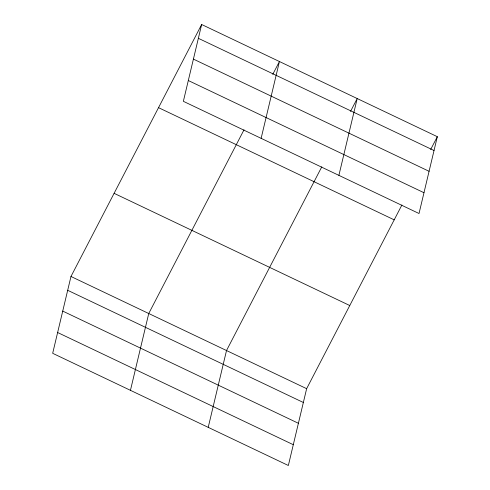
<?xml version="1.0" encoding="UTF-8"?>
<svg xmlns="http://www.w3.org/2000/svg" width="490" height="490" viewBox="0 0 490 490"><rect width="100%" height="100%" fill="white"/><g stroke="black" fill="none" stroke-linecap="round" stroke-linejoin="round"><path stroke-width="0.73" d="M201.653 24.5L183.358 101.32L419.024 213.511L437.325 136.692L201.653 24.5L70.977 276.489L52.675 353.308L288.347 465.5L306.642 388.68L401.916 204.973M130.444 390.334L148.746 313.514L244.014 129.807M261.127 138.345L279.429 61.526L272.765 74.37M208.219 427.354L226.515 350.534L321.789 166.827M338.896 175.365L357.198 98.545L350.534 111.389M430.661 149.536L437.325 136.692M198.364 38.312L434.036 150.504M193.409 59.106L429.081 171.298M188.307 80.525L423.979 192.717M158.533 107.659L394.199 219.851M114.103 193.329L349.768 305.527M70.977 276.489L306.642 388.68M67.687 290.3L303.353 402.492M62.732 311.095L298.398 423.287M57.63 332.514L293.296 444.706"/></g></svg>
